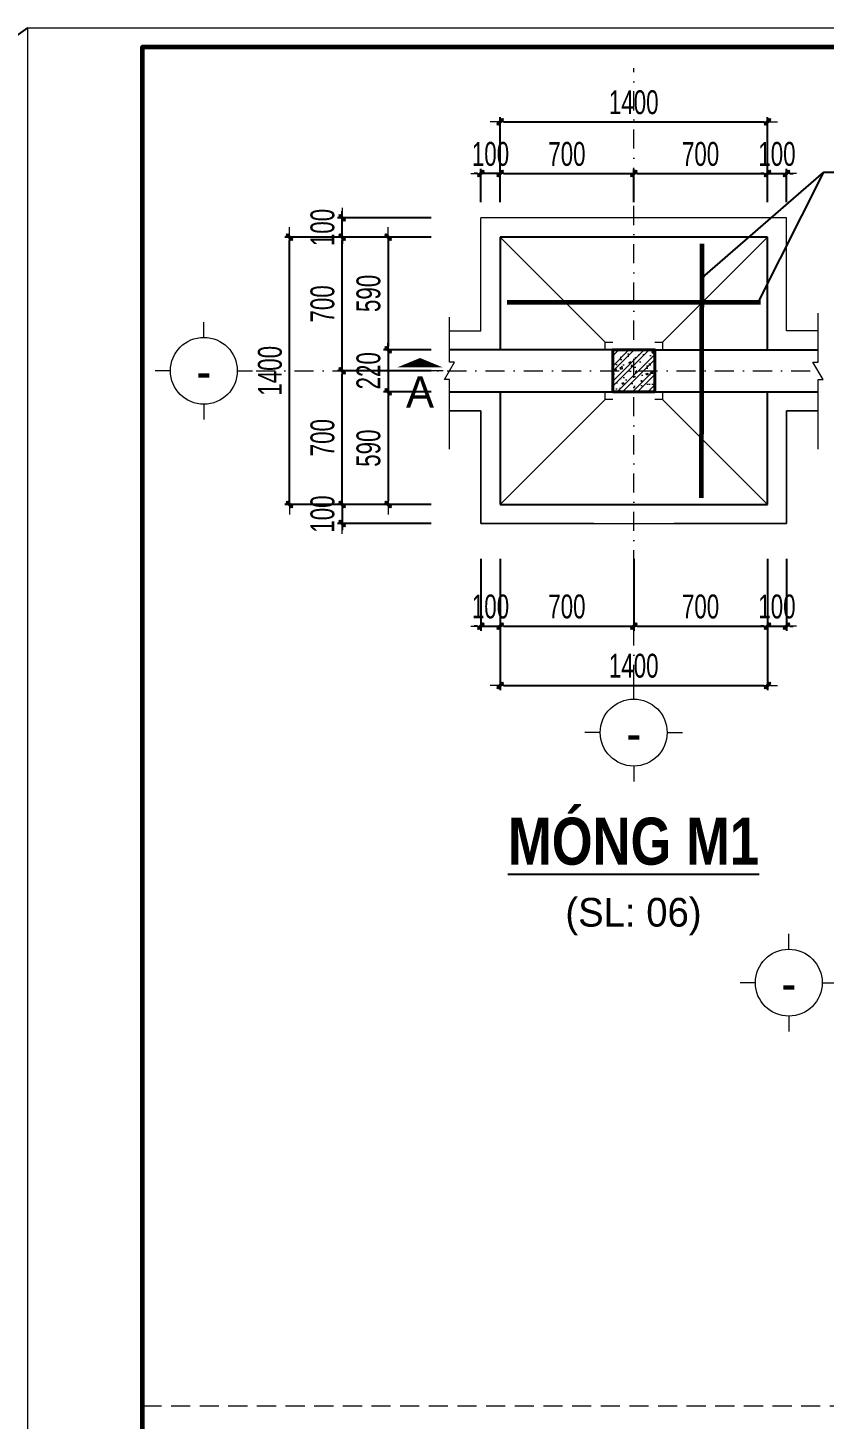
# Model space of a CAD drawing. Header units: millimetres. Extents: x -295047 to 263296, y -724756 to -308748.
# Drawn here: x -144104 to -139934, y -351887 to -344605 of the extents above; entities that cross this region are included whole.
import ezdxf
from ezdxf.enums import TextEntityAlignment as Align

# ---------------------------------------------------------------- set-up
doc = ezdxf.new("R2010")
doc.units = ezdxf.units.MM
doc.header["$MEASUREMENT"] = 0
doc.header["$PDMODE"] = 32
doc.linetypes.add('DASHDOT', pattern=[1, 0.5, -0.25, 0, -0.25])
doc.linetypes.add('HIDDEN', pattern=[0.375, 0.25, -0.125])
doc.layers.get('Defpoints').update_dxf_attribs({"color": 1})
doc.layers.add('KCS_Plotter', color=11, linetype='Continuous', plot=False)
for name, color, linetype, lineweight in [('Khungten_LCDI', 7, 'Continuous', 5), ('LC Dim', 8, 'Continuous', 18), ('LC Hatch', 252, 'Continuous', 9), ('LC ISO', 153, 'Continuous', 13), ('LC Khac', 4, 'Continuous', 9), ('LC MANH DUT', 35, 'HIDDEN', 5), ('LC Net dam2', 6, 'Continuous', 40), ('LC Net dam3', 1, 'Continuous', 60), ('LC Net manh', 219, 'Continuous', 5), ('LC Net thay', 7, 'Continuous', 25), ('LC Net truc', 79, 'DASHDOT', 13), ('LC Text1', 3, 'Continuous', 20), ('LC Text2', 7, 'Continuous', 25)]:
    doc.layers.add(name, color=color, linetype=linetype, lineweight=lineweight)
doc.styles.add('HOATBIF', font='hoatbif.shx', dxfattribs={"width": 0.7})
doc.styles.add('Khungten', font='VHAVAN.TTF', dxfattribs={"width": 0.9, "height": 5000})
doc.styles.add('LC 1', font='VHAVANB.TTF')
doc.styles.add('LC3', font='VHARIALB.TTF', dxfattribs={"width": 0.8})
doc.styles.add('Title', font='VHBLACK.TTF', dxfattribs={"width": 0.8})
doc.dimstyles.new('1-100(1-50)', dxfattribs={"dimscale": 50, "dimtxt": 2.5, "dimasz": 0.35, "dimexe": 0.5, "dimexo": 0, "dimgap": 0.8, "dimtad": 1, "dimdec": 0, "dimzin": 0, "dimdsep": 46, "dimtxsty": 'HOATBIF', "dimblk1": 'DOT', "dimblk2": 'DOT', "dimsah": 1, "dimcen": -1, "dimdle": 1, "dimclrd": 256, "dimclre": 256, "dimclrt": 4, "dimadec": 3, "dimazin": 2, "dimtfac": 0.333333, "dimtdec": 0, "dimtix": 1, "dimtmove": 2, "dimatfit": 3, "dimldrblk": 'DOT', "dimfxl": 1, "dimtvp": 0.833333, "dimtolj": 1, "dimtzin": 0, "dimarcsym": 0})

# ---------------------------------------------------------------- blocks, each defined once
blk = doc.blocks.new('lcdi KC')
at = {"layer": 'Defpoints', "lineweight": 0}
blk.add_lwpolyline([(-1200, -14850), (-1200, 14850), (40800, 14850), (40800, -14850)], close=True, dxfattribs=at)
at = {"layer": 'Khungten_LCDI', "color": 5, "lineweight": 60}
blk.add_lwpolyline([(0, -14650), (0, 14650), (40600, 14650), (40600, -14650)], close=True, dxfattribs=at)
at = {"color": 7, "style": 'Khungten', "width": 0.8}
for tag, p in [('REVISION', (39499, -10746)), ('NGAYHT', (39546, -11609))]:
    blk.add_attdef(tag, text='', height=200, dxfattribs=at).set_placement(p, align=Align.CENTER)
at = {"layer": 'LC Text1', "style": 'Title', "width": 1.485915}
for tag, p, p2 in [('TENBANVE1', (36913, -8886), (40339, -8886)), ('TENBANVE2', (36913, -9562), (40339, -9562))]:
    blk.add_attdef(tag, text='', height=250, dxfattribs=at).set_placement(p, p2, align=Align.FIT)
at = {"layer": 'LC Text1', "style": 'Title', "width": 0.7}
blk.add_attdef('SOBANVE', text='', height=250, dxfattribs=at).set_placement((39562, -13896), align=Align.CENTER)
blk = doc.blocks.new('DOT')
at = {"layer": 'LC Dim'}
blk.add_line((-3, 0), (3, 0), dxfattribs=at)
at = {"layer": 'LC Dim', "color": 4}
blk.add_line((-1, -1), (1, 1), dxfattribs=at)
blk.add_lwpolyline([(0.5, 1), (-1, -0.5), (-0.5, -1), (1, 0.5)], close=True, dxfattribs=at)
blk = doc.blocks.new('*D46')
at = {"layer": 'Defpoints', "color": 0, "ltscale": 2, "transparency": 16777216}
for p in [(-142458.4, -346400.3), (-141992, -346400.3), (-141992, -347100.3)]:
    blk.add_point(p, dxfattribs=at)
at = {"layer": 'LC Dim', "lineweight": -2, "ltscale": 2, "transparency": 16777216}
for p, q in [((-141992, -346400.3), (-142483.4, -346400.3)), ((-142458.4, -347082.8), (-142458.4, -346417.8)), ((-141992, -347100.3), (-142483.4, -347100.3))]:
    blk.add_line(p, q, dxfattribs=at)
at = {"layer": 'LC Dim', "lineweight": -2, "ltscale": 2, "transparency": 16777216, "xscale": 17.5, "yscale": 17.5, "zscale": 17.5}
for p, rotation in [((-142458.4, -346400.3), 90), ((-142458.4, -347100.3), 270)]:
    blk.add_blockref('DOT', p, dxfattribs=dict(at, rotation=rotation))
at = {"layer": 'LC Dim', "color": 4, "ltscale": 2, "transparency": 16777216, "insert": (-142560.9, -346750.3), "char_height": 125, "attachment_point": 5, "rotation": 90, "style": 'HOATBIF'}
blk.add_mtext('\\A1;700', dxfattribs=at)
blk = doc.blocks.new('_Dot')
at = {"color": 0, "linetype": 'ByBlock', "lineweight": -2}
blk.add_line((-0.5, 0), (-1, 0), dxfattribs=at)
at = {"color": 0, "linetype": 'ByBlock', "const_width": 0.5}
blk.add_lwpolyline([(-0.25, 0, 1), (0.25, 0, 1)], format="xyb", close=True, dxfattribs=at)
blk = doc.blocks.new('*D47')
at = {"layer": 'Defpoints', "color": 0, "ltscale": 2, "transparency": 16777216}
for p in [(-142458.4, -345700.3), (-141992, -345700.3), (-141992, -346400.3)]:
    blk.add_point(p, dxfattribs=at)
at = {"layer": 'LC Dim', "lineweight": -2, "ltscale": 2, "transparency": 16777216}
for p, q in [((-141992, -345700.3), (-142483.4, -345700.3)), ((-142458.4, -346382.8), (-142458.4, -345717.8)), ((-141992, -346400.3), (-142483.4, -346400.3))]:
    blk.add_line(p, q, dxfattribs=at)
at = {"layer": 'LC Dim', "lineweight": -2, "ltscale": 2, "transparency": 16777216, "xscale": 17.5, "yscale": 17.5, "zscale": 17.5}
for p, rotation in [((-142458.4, -345700.3), 90), ((-142458.4, -346400.3), 270)]:
    blk.add_blockref('DOT', p, dxfattribs=dict(at, rotation=rotation))
at = {"layer": 'LC Dim', "color": 4, "ltscale": 2, "transparency": 16777216, "insert": (-142560.9, -346050.3), "char_height": 125, "attachment_point": 5, "rotation": 90, "style": 'HOATBIF'}
blk.add_mtext('\\A1;700', dxfattribs=at)
blk = doc.blocks.new('*D48')
at = {"layer": 'Defpoints', "color": 0, "ltscale": 2, "transparency": 16777216}
for p in [(-142458.4, -345600.3), (-141992, -345600.3), (-141992, -345700.3)]:
    blk.add_point(p, dxfattribs=at)
at = {"layer": 'LC Dim', "lineweight": -2, "ltscale": 2, "transparency": 16777216}
for p, q in [((-141992, -345600.3), (-142483.4, -345600.3)), ((-142458.4, -345582.8), (-142458.4, -345565.3)), ((-142458.4, -345700.3), (-142458.4, -345600.3)), ((-141992, -345700.3), (-142483.4, -345700.3)), ((-142458.4, -345717.8), (-142458.4, -345735.3))]:
    blk.add_line(p, q, dxfattribs=at)
at = {"layer": 'LC Dim', "lineweight": -2, "ltscale": 2, "transparency": 16777216, "xscale": 17.5, "yscale": 17.5, "zscale": 17.5}
for p, rotation in [((-142458.4, -345600.3), 270), ((-142458.4, -345700.3), 90)]:
    blk.add_blockref('DOT', p, dxfattribs=dict(at, rotation=rotation))
at = {"layer": 'LC Dim', "color": 4, "ltscale": 2, "transparency": 16777216, "insert": (-142560.9, -345650.3), "char_height": 125, "attachment_point": 5, "rotation": 90, "style": 'HOATBIF'}
blk.add_mtext('\\A1;100', dxfattribs=at)
blk = doc.blocks.new('*D49')
at = {"layer": 'Defpoints', "color": 0, "ltscale": 2, "transparency": 16777216}
for p in [(-142733.3, -345700.3), (-141992, -345700.3), (-141992, -347100.3)]:
    blk.add_point(p, dxfattribs=at)
at = {"layer": 'LC Dim', "lineweight": -2, "ltscale": 2, "transparency": 16777216}
for p, q in [((-141992, -345700.3), (-142758.3, -345700.3)), ((-142733.3, -347082.8), (-142733.3, -345717.8)), ((-141992, -347100.3), (-142758.3, -347100.3))]:
    blk.add_line(p, q, dxfattribs=at)
at = {"layer": 'LC Dim', "lineweight": -2, "ltscale": 2, "transparency": 16777216, "xscale": 17.5, "yscale": 17.5, "zscale": 17.5}
for p, rotation in [((-142733.3, -345700.3), 90), ((-142733.3, -347100.3), 270)]:
    blk.add_blockref('DOT', p, dxfattribs=dict(at, rotation=rotation))
at = {"layer": 'LC Dim', "color": 4, "ltscale": 2, "transparency": 16777216, "insert": (-142835.8, -346400.3), "char_height": 125, "attachment_point": 5, "rotation": 90, "style": 'HOATBIF'}
blk.add_mtext('\\A1;1400', dxfattribs=at)
blk = doc.blocks.new('*D50')
at = {"layer": 'Defpoints', "color": 0, "ltscale": 2, "transparency": 16777216}
for p in [(-141992, -347100.3), (-142458.4, -347200.3), (-141992, -347200.3)]:
    blk.add_point(p, dxfattribs=at)
at = {"layer": 'LC Dim', "lineweight": -2, "ltscale": 2, "transparency": 16777216}
for p, q in [((-142458.4, -347082.8), (-142458.4, -347065.3)), ((-141992, -347100.3), (-142483.4, -347100.3)), ((-142458.4, -347100.3), (-142458.4, -347200.3)), ((-141992, -347200.3), (-142483.4, -347200.3)), ((-142458.4, -347217.8), (-142458.4, -347235.3))]:
    blk.add_line(p, q, dxfattribs=at)
at = {"layer": 'LC Dim', "lineweight": -2, "ltscale": 2, "transparency": 16777216, "xscale": 17.5, "yscale": 17.5, "zscale": 17.5}
for p, rotation in [((-142458.4, -347100.3), 270), ((-142458.4, -347200.3), 90)]:
    blk.add_blockref('DOT', p, dxfattribs=dict(at, rotation=rotation))
at = {"layer": 'LC Dim', "color": 4, "ltscale": 2, "transparency": 16777216, "insert": (-142560.9, -347150.3), "char_height": 125, "attachment_point": 5, "rotation": 90, "style": 'HOATBIF'}
blk.add_mtext('\\A1;100', dxfattribs=at)
blk = doc.blocks.new('*D56')
at = {"layer": 'Defpoints', "color": 0, "ltscale": 2, "transparency": 16777216}
for p in [(-141731.4, -347384.9), (-141631.4, -347384.9), (-141631.4, -347737.2)]:
    blk.add_point(p, dxfattribs=at)
at = {"layer": 'LC Dim', "lineweight": -2, "ltscale": 2, "transparency": 16777216}
for p, q in [((-141731.4, -347384.9), (-141731.4, -347762.2)), ((-141631.4, -347384.9), (-141631.4, -347762.2)), ((-141748.9, -347737.2), (-141766.4, -347737.2)), ((-141731.4, -347737.2), (-141631.4, -347737.2)), ((-141613.9, -347737.2), (-141596.4, -347737.2))]:
    blk.add_line(p, q, dxfattribs=at)
at = {"layer": 'LC Dim', "lineweight": -2, "ltscale": 2, "transparency": 16777216, "xscale": 17.5, "yscale": 17.5, "zscale": 17.5}
blk.add_blockref('DOT', (-141731.4, -347737.2), dxfattribs=at)
at = {"layer": 'LC Dim', "lineweight": -2, "ltscale": 2, "transparency": 16777216, "xscale": 17.5, "yscale": 17.5, "zscale": 17.5, "rotation": 180}
blk.add_blockref('DOT', (-141631.4, -347737.2), dxfattribs=at)
at = {"layer": 'LC Dim', "color": 4, "ltscale": 2, "transparency": 16777216, "insert": (-141681.4, -347634.7), "char_height": 125, "attachment_point": 5, "style": 'HOATBIF'}
blk.add_mtext('\\A1;100', dxfattribs=at)
blk = doc.blocks.new('*D57')
at = {"layer": 'Defpoints', "color": 0, "ltscale": 2, "transparency": 16777216}
for p in [(-141631.4, -347384.9), (-140931.4, -347384.9), (-140931.4, -347737.2)]:
    blk.add_point(p, dxfattribs=at)
at = {"layer": 'LC Dim', "lineweight": -2, "ltscale": 2, "transparency": 16777216}
for p, q in [((-141631.4, -347384.9), (-141631.4, -347762.2)), ((-140931.4, -347384.9), (-140931.4, -347762.2)), ((-141613.9, -347737.2), (-140948.9, -347737.2))]:
    blk.add_line(p, q, dxfattribs=at)
at = {"layer": 'LC Dim', "lineweight": -2, "ltscale": 2, "transparency": 16777216, "xscale": 17.5, "yscale": 17.5, "zscale": 17.5, "rotation": 180}
blk.add_blockref('DOT', (-141631.4, -347737.2), dxfattribs=at)
at = {"layer": 'LC Dim', "lineweight": -2, "ltscale": 2, "transparency": 16777216, "xscale": 17.5, "yscale": 17.5, "zscale": 17.5}
blk.add_blockref('DOT', (-140931.4, -347737.2), dxfattribs=at)
at = {"layer": 'LC Dim', "color": 4, "ltscale": 2, "transparency": 16777216, "insert": (-141281.4, -347634.7), "char_height": 125, "attachment_point": 5, "style": 'HOATBIF'}
blk.add_mtext('\\A1;700', dxfattribs=at)
blk = doc.blocks.new('*D58')
at = {"layer": 'Defpoints', "color": 0, "ltscale": 2, "transparency": 16777216}
for p in [(-140231.4, -347384.9), (-140131.4, -347384.9), (-140131.4, -347737.2)]:
    blk.add_point(p, dxfattribs=at)
at = {"layer": 'LC Dim', "lineweight": -2, "ltscale": 2, "transparency": 16777216}
for p, q in [((-140231.4, -347384.9), (-140231.4, -347762.2)), ((-140131.4, -347384.9), (-140131.4, -347762.2)), ((-140248.9, -347737.2), (-140266.4, -347737.2)), ((-140231.4, -347737.2), (-140131.4, -347737.2)), ((-140113.9, -347737.2), (-140096.4, -347737.2))]:
    blk.add_line(p, q, dxfattribs=at)
at = {"layer": 'LC Dim', "lineweight": -2, "ltscale": 2, "transparency": 16777216, "xscale": 17.5, "yscale": 17.5, "zscale": 17.5}
blk.add_blockref('DOT', (-140231.4, -347737.2), dxfattribs=at)
at = {"layer": 'LC Dim', "lineweight": -2, "ltscale": 2, "transparency": 16777216, "xscale": 17.5, "yscale": 17.5, "zscale": 17.5, "rotation": 180}
blk.add_blockref('DOT', (-140131.4, -347737.2), dxfattribs=at)
at = {"layer": 'LC Dim', "color": 4, "ltscale": 2, "transparency": 16777216, "insert": (-140181.4, -347634.7), "char_height": 125, "attachment_point": 5, "style": 'HOATBIF'}
blk.add_mtext('\\A1;100', dxfattribs=at)
blk = doc.blocks.new('*D59')
at = {"layer": 'Defpoints', "color": 0, "ltscale": 2, "transparency": 16777216}
for p in [(-140931.4, -347384.9), (-140231.4, -347384.9), (-140231.4, -347737.2)]:
    blk.add_point(p, dxfattribs=at)
at = {"layer": 'LC Dim', "lineweight": -2, "ltscale": 2, "transparency": 16777216}
for p, q in [((-140931.4, -347384.9), (-140931.4, -347762.2)), ((-140231.4, -347384.9), (-140231.4, -347762.2)), ((-140913.9, -347737.2), (-140248.9, -347737.2))]:
    blk.add_line(p, q, dxfattribs=at)
at = {"layer": 'LC Dim', "lineweight": -2, "ltscale": 2, "transparency": 16777216, "xscale": 17.5, "yscale": 17.5, "zscale": 17.5, "rotation": 180}
blk.add_blockref('DOT', (-140931.4, -347737.2), dxfattribs=at)
at = {"layer": 'LC Dim', "lineweight": -2, "ltscale": 2, "transparency": 16777216, "xscale": 17.5, "yscale": 17.5, "zscale": 17.5}
blk.add_blockref('DOT', (-140231.4, -347737.2), dxfattribs=at)
at = {"layer": 'LC Dim', "color": 4, "ltscale": 2, "transparency": 16777216, "insert": (-140581.4, -347634.7), "char_height": 125, "attachment_point": 5, "style": 'HOATBIF'}
blk.add_mtext('\\A1;700', dxfattribs=at)
blk = doc.blocks.new('*D60')
at = {"layer": 'Defpoints', "color": 0, "ltscale": 2, "transparency": 16777216}
for p in [(-141631.4, -347384.9), (-140231.4, -347384.9), (-140231.4, -348047.2)]:
    blk.add_point(p, dxfattribs=at)
at = {"layer": 'LC Dim', "lineweight": -2, "ltscale": 2, "transparency": 16777216}
for p, q in [((-141631.4, -347384.9), (-141631.4, -348072.2)), ((-140231.4, -347384.9), (-140231.4, -348072.2)), ((-141613.9, -348047.2), (-140248.9, -348047.2))]:
    blk.add_line(p, q, dxfattribs=at)
at = {"layer": 'LC Dim', "lineweight": -2, "ltscale": 2, "transparency": 16777216, "xscale": 17.5, "yscale": 17.5, "zscale": 17.5, "rotation": 180}
blk.add_blockref('DOT', (-141631.4, -348047.2), dxfattribs=at)
at = {"layer": 'LC Dim', "lineweight": -2, "ltscale": 2, "transparency": 16777216, "xscale": 17.5, "yscale": 17.5, "zscale": 17.5}
blk.add_blockref('DOT', (-140231.4, -348047.2), dxfattribs=at)
at = {"layer": 'LC Dim', "color": 4, "ltscale": 2, "transparency": 16777216, "insert": (-140931.4, -347944.7), "char_height": 125, "attachment_point": 5, "style": 'HOATBIF'}
blk.add_mtext('\\A1;1400', dxfattribs=at)
blk = doc.blocks.new('TTRUC')
at = {"layer": 'LC ISO'}
for p, q in [((0, 6.95), (0, 10.13)), ((-6.95, 0), (-10.13, 0)), ((6.95, 0), (10.13, 0)), ((0, -6.95), (0, -10.13))]:
    blk.add_line(p, q, dxfattribs=at)
at = {"layer": 'LC Net manh'}
blk.add_circle((0, 0), 6.95, dxfattribs=at)
blk = doc.blocks.new('TIEUDE1')
at = {"layer": 'LC Text2', "color": 7, "style": 'LC 1'}
blk.add_attdef('TIªU§Ò', text='', height=5, dxfattribs=at).set_placement((0, 0), align=Align.BOTTOM_CENTER)
blk.add_attdef('TL', text='', height=3, dxfattribs=at).set_placement((0, -2), align=Align.TOP_CENTER)
blk = doc.blocks.new('*D775')
at = {"layer": 'Defpoints', "color": 0, "ltscale": 2, "transparency": 16777216}
for p in [(-141992, -345700.3), (-142217.5, -346290.3), (-141992, -346290.3)]:
    blk.add_point(p, dxfattribs=at)
at = {"layer": 'LC Dim', "lineweight": -2, "ltscale": 2, "transparency": 16777216}
for p, q in [((-141992, -345700.3), (-142242.5, -345700.3)), ((-142217.5, -345717.8), (-142217.5, -346272.8)), ((-141992, -346290.3), (-142242.5, -346290.3))]:
    blk.add_line(p, q, dxfattribs=at)
at = {"layer": 'LC Dim', "lineweight": -2, "ltscale": 2, "transparency": 16777216, "xscale": 17.5, "yscale": 17.5, "zscale": 17.5}
for p, rotation in [((-142217.5, -345700.3), 90), ((-142217.5, -346290.3), 270)]:
    blk.add_blockref('DOT', p, dxfattribs=dict(at, rotation=rotation))
at = {"layer": 'LC Dim', "color": 4, "ltscale": 2, "transparency": 16777216, "insert": (-142320, -345995.3), "char_height": 125, "attachment_point": 5, "rotation": 90, "style": 'HOATBIF'}
blk.add_mtext('\\A1;590', dxfattribs=at)
blk = doc.blocks.new('*D776')
at = {"layer": 'Defpoints', "color": 0, "ltscale": 2, "transparency": 16777216}
for p in [(-141992, -346290.3), (-142217.5, -346510.3), (-141992, -346510.3)]:
    blk.add_point(p, dxfattribs=at)
at = {"layer": 'LC Dim', "lineweight": -2, "ltscale": 2, "transparency": 16777216}
for p, q in [((-142217.5, -346272.8), (-142217.5, -346255.3)), ((-141992, -346290.3), (-142242.5, -346290.3)), ((-142217.5, -346290.3), (-142217.5, -346510.3)), ((-141992, -346510.3), (-142242.5, -346510.3)), ((-142217.5, -346527.8), (-142217.5, -346545.3))]:
    blk.add_line(p, q, dxfattribs=at)
at = {"layer": 'LC Dim', "lineweight": -2, "ltscale": 2, "transparency": 16777216, "xscale": 17.5, "yscale": 17.5, "zscale": 17.5}
for p, rotation in [((-142217.5, -346290.3), 270), ((-142217.5, -346510.3), 90)]:
    blk.add_blockref('DOT', p, dxfattribs=dict(at, rotation=rotation))
at = {"layer": 'LC Dim', "color": 4, "ltscale": 2, "transparency": 16777216, "insert": (-142320, -346400.3), "char_height": 125, "attachment_point": 5, "rotation": 90, "style": 'HOATBIF'}
blk.add_mtext('\\A1;220', dxfattribs=at)
blk = doc.blocks.new('*D777')
at = {"layer": 'Defpoints', "color": 0, "ltscale": 2, "transparency": 16777216}
for p in [(-141992, -346510.3), (-142217.5, -347100.3), (-141992, -347100.3)]:
    blk.add_point(p, dxfattribs=at)
at = {"layer": 'LC Dim', "lineweight": -2, "ltscale": 2, "transparency": 16777216}
for p, q in [((-141992, -346510.3), (-142242.5, -346510.3)), ((-142217.5, -346527.8), (-142217.5, -347082.8)), ((-141992, -347100.3), (-142242.5, -347100.3))]:
    blk.add_line(p, q, dxfattribs=at)
at = {"layer": 'LC Dim', "lineweight": -2, "ltscale": 2, "transparency": 16777216, "xscale": 17.5, "yscale": 17.5, "zscale": 17.5}
for p, rotation in [((-142217.5, -346510.3), 90), ((-142217.5, -347100.3), 270)]:
    blk.add_blockref('DOT', p, dxfattribs=dict(at, rotation=rotation))
at = {"layer": 'LC Dim', "color": 4, "ltscale": 2, "transparency": 16777216, "insert": (-142320, -346805.3), "char_height": 125, "attachment_point": 5, "rotation": 90, "style": 'HOATBIF'}
blk.add_mtext('\\A1;590', dxfattribs=at)
blk = doc.blocks.new('*D778')
at = {"layer": 'Defpoints', "color": 0, "ltscale": 2, "transparency": 16777216}
for p in [(-140131.4, -345368.5), (-140231.4, -345518), (-140131.4, -345518)]:
    blk.add_point(p, dxfattribs=at)
at = {"layer": 'LC Dim', "lineweight": -2, "ltscale": 2, "transparency": 16777216}
for p, q in [((-140248.9, -345368.5), (-140266.4, -345368.5)), ((-140231.4, -345518), (-140231.4, -345343.5)), ((-140231.4, -345368.5), (-140131.4, -345368.5)), ((-140131.4, -345518), (-140131.4, -345343.5)), ((-140113.9, -345368.5), (-140096.4, -345368.5))]:
    blk.add_line(p, q, dxfattribs=at)
at = {"layer": 'LC Dim', "lineweight": -2, "ltscale": 2, "transparency": 16777216, "xscale": 17.5, "yscale": 17.5, "zscale": 17.5}
for p, rotation in [((-140231.4, -345368.5), 359.999999999987), ((-140131.4, -345368.5), 179.999999999987)]:
    blk.add_blockref('DOT', p, dxfattribs=dict(at, rotation=rotation))
at = {"layer": 'LC Dim', "color": 4, "ltscale": 2, "transparency": 16777216, "insert": (-140181.4, -345266), "char_height": 125, "attachment_point": 5, "style": 'HOATBIF'}
blk.add_mtext('\\A1;100', dxfattribs=at)
blk = doc.blocks.new('*D779')
at = {"layer": 'Defpoints', "color": 0, "ltscale": 2, "transparency": 16777216}
for p in [(-141731.4, -345368.5), (-141731.4, -345518), (-141631.4, -345518)]:
    blk.add_point(p, dxfattribs=at)
at = {"layer": 'LC Dim', "lineweight": -2, "ltscale": 2, "transparency": 16777216}
for p, q in [((-141748.9, -345368.5), (-141766.4, -345368.5)), ((-141731.4, -345518), (-141731.4, -345343.5)), ((-141631.4, -345368.5), (-141731.4, -345368.5)), ((-141631.4, -345518), (-141631.4, -345343.5)), ((-141613.9, -345368.5), (-141596.4, -345368.5))]:
    blk.add_line(p, q, dxfattribs=at)
at = {"layer": 'LC Dim', "lineweight": -2, "ltscale": 2, "transparency": 16777216, "xscale": 17.5, "yscale": 17.5, "zscale": 17.5}
blk.add_blockref('DOT', (-141731.4, -345368.5), dxfattribs=at)
at = {"layer": 'LC Dim', "lineweight": -2, "ltscale": 2, "transparency": 16777216, "xscale": 17.5, "yscale": 17.5, "zscale": 17.5, "rotation": 180}
blk.add_blockref('DOT', (-141631.4, -345368.5), dxfattribs=at)
at = {"layer": 'LC Dim', "color": 4, "ltscale": 2, "transparency": 16777216, "insert": (-141681.4, -345266), "char_height": 125, "attachment_point": 5, "style": 'HOATBIF'}
blk.add_mtext('\\A1;100', dxfattribs=at)
blk = doc.blocks.new('*D780')
at = {"layer": 'Defpoints', "color": 0, "ltscale": 2, "transparency": 16777216}
for p in [(-140931.4, -345368.5), (-141631.4, -345518), (-140931.4, -345518)]:
    blk.add_point(p, dxfattribs=at)
at = {"layer": 'LC Dim', "lineweight": -2, "ltscale": 2, "transparency": 16777216}
for p, q in [((-141631.4, -345518), (-141631.4, -345343.5)), ((-141613.9, -345368.5), (-140948.9, -345368.5)), ((-140931.4, -345518), (-140931.4, -345343.5))]:
    blk.add_line(p, q, dxfattribs=at)
at = {"layer": 'LC Dim', "lineweight": -2, "ltscale": 2, "transparency": 16777216, "xscale": 17.5, "yscale": 17.5, "zscale": 17.5, "rotation": 180}
blk.add_blockref('DOT', (-141631.4, -345368.5), dxfattribs=at)
at = {"layer": 'LC Dim', "lineweight": -2, "ltscale": 2, "transparency": 16777216, "xscale": 17.5, "yscale": 17.5, "zscale": 17.5}
blk.add_blockref('DOT', (-140931.4, -345368.5), dxfattribs=at)
at = {"layer": 'LC Dim', "color": 4, "ltscale": 2, "transparency": 16777216, "insert": (-141281.4, -345266), "char_height": 125, "attachment_point": 5, "style": 'HOATBIF'}
blk.add_mtext('\\A1;700', dxfattribs=at)
blk = doc.blocks.new('*D781')
at = {"layer": 'Defpoints', "color": 0, "ltscale": 2, "transparency": 16777216}
for p in [(-140231.4, -345368.5), (-140931.4, -345518), (-140231.4, -345518)]:
    blk.add_point(p, dxfattribs=at)
at = {"layer": 'LC Dim', "lineweight": -2, "ltscale": 2, "transparency": 16777216}
for p, q in [((-140931.4, -345518), (-140931.4, -345343.5)), ((-140913.9, -345368.5), (-140248.9, -345368.5)), ((-140231.4, -345518), (-140231.4, -345343.5))]:
    blk.add_line(p, q, dxfattribs=at)
at = {"layer": 'LC Dim', "lineweight": -2, "ltscale": 2, "transparency": 16777216, "xscale": 17.5, "yscale": 17.5, "zscale": 17.5}
for p, rotation in [((-140931.4, -345368.5), 180.0000000000586), ((-140231.4, -345368.5), 5.862398388873555e-11)]:
    blk.add_blockref('DOT', p, dxfattribs=dict(at, rotation=rotation))
at = {"layer": 'LC Dim', "color": 4, "ltscale": 2, "transparency": 16777216, "insert": (-140581.4, -345266), "char_height": 125, "attachment_point": 5, "style": 'HOATBIF'}
blk.add_mtext('\\A1;700', dxfattribs=at)
blk = doc.blocks.new('*D782')
at = {"layer": 'Defpoints', "color": 0, "ltscale": 2, "transparency": 16777216}
for p in [(-140231.4, -345098), (-141631.4, -345518), (-140231.4, -345518)]:
    blk.add_point(p, dxfattribs=at)
at = {"layer": 'LC Dim', "lineweight": -2, "ltscale": 2, "transparency": 16777216}
for p, q in [((-141631.4, -345518), (-141631.4, -345073)), ((-141613.9, -345098), (-140248.9, -345098)), ((-140231.4, -345518), (-140231.4, -345073))]:
    blk.add_line(p, q, dxfattribs=at)
at = {"layer": 'LC Dim', "lineweight": -2, "ltscale": 2, "transparency": 16777216, "xscale": 17.5, "yscale": 17.5, "zscale": 17.5, "rotation": 180}
blk.add_blockref('DOT', (-141631.4, -345098), dxfattribs=at)
at = {"layer": 'LC Dim', "lineweight": -2, "ltscale": 2, "transparency": 16777216, "xscale": 17.5, "yscale": 17.5, "zscale": 17.5}
blk.add_blockref('DOT', (-140231.4, -345098), dxfattribs=at)
at = {"layer": 'LC Dim', "color": 4, "ltscale": 2, "transparency": 16777216, "insert": (-140931.4, -344995.5), "char_height": 125, "attachment_point": 5, "style": 'HOATBIF'}
blk.add_mtext('\\A1;1400', dxfattribs=at)

msp = doc.modelspace()

# ---------------------------------------------------------------- hatches: boundary and pattern name
at = {"layer": 'LC Hatch', "ltscale": 2}
h = msp.add_hatch(dxfattribs=at)
h.set_pattern_fill('BTCT', color=256, scale=15, style=0)
h.set_pattern_definition([(50, (-66124.84, -250935.05), (107.58903, -9.41282), [11.25, -123.75]), (355, (-66124.84, -250935.05), (-20.8127, 112.82882), [9, -99]), (100.4514, (-66115.87, -250935.83), (86.77641, 103.41593), [9.56103, -105.17132]), (46.1842, (-66124.84, -250905.05), (160.08616, -24.82785), [16.875, -185.625]), (96.6356, (-66111.5, -250907.12), (140.1994, 146.11768), [14.34154, -157.75695]), (351.1842, (-66124.84, -250905.05), (140.1993, 146.1178), [13.5, -148.5]), (21, (-66109.84, -250912.55), (89.53606, -60.392834), [11.25, -123.75]), (326, (-66109.84, -250912.55), (36.4973, 108.77251), [9, -99]), (71.4514, (-66102.38, -250917.58), (126.03339, 48.379575), [9.56103, -105.17132]), (37.5, (-66124.837, -250935.05), (1.823978, 49.934078), [0, -97.8, 0, -100.5, 0, -99.375]), (7.5, (-66124.837, -250935.05), (39.46043, 59.161757), [0, -57.3, 0, -95.55, 0, -37.875]), (327.5, (-66158.287, -250935.05), (80.073365, -3.383231), [0, -37.5, 0, -117, 0, -155.25]), (317.5, (-66173.29, -250935.05), (87.477925, 15.015747), [0, -48.75, 0, -77.7, 0, -110.25]), (45, (-66124.837, -250935.05), (-39.774756, 39.774756), []), (45, (-66098.32, -250935.05), (-39.774756, 39.774756), [])])
h.paths.add_polyline_path([(-141041.4, -346290.3), (-140821.4, -346290.3), (-140821.4, -346510.3), (-141041.4, -346510.3)])

# ---------------------------------------------------------------- linework, layer by layer
at = {"layer": 'KCS_Plotter', "ltscale": 2}
msp.add_line((-170984.2, -363613.3), (-144104.2, -344605.3), dxfattribs=at)
at = {"layer": 'LC Khac', "color": 1, "ltscale": 2}
msp.add_line((-141929, -346400.3), (-142167, -346400.3), dxfattribs=at)
msp.add_lwpolyline([(-142050.4, -346333.3, 0, 235.7, 0), (-142050.4, -346382, 137.5, 137.5, 0)], format="xyseb", dxfattribs=at)
at = {"layer": 'LC MANH DUT', "ltscale": 400}
msp.add_line((-143504.2, -351817), (-131313.5, -351817), dxfattribs=at)
at = {"layer": 'LC Net dam2', "ltscale": 2}
msp.add_lwpolyline([(-140821.4, -346420.6), (-140821.4, -346290.3), (-141041.4, -346290.3), (-141041.4, -346510.3), (-140821.4, -346510.3), (-140821.4, -346420.6)], dxfattribs=at)
at = {"layer": 'LC Net dam3'}
for p, q in [((-140576.4, -347064.7), (-140573.7, -345735.8)), ((-140268, -346043), (-141594.6, -346043))]:
    msp.add_line(p, q, dxfattribs=at)
at = {"layer": 'LC Net manh', "ltscale": 2}
for p, q in [((-140131.4, -345600.3), (-141731.4, -345600.3)), ((-141731.4, -346190.3), (-141731.4, -345600.3)), ((-140131.4, -346190.3), (-140131.4, -345600.3)), ((-141081.4, -346250.3), (-141631.4, -345700.3)), ((-140781.4, -346250.3), (-140231.4, -345700.3)), ((-141896.7, -346190.3), (-141731.4, -346190.3)), ((-139966.1, -346190.3), (-140131.4, -346190.3)), ((-141081.4, -346550.3), (-141631.4, -347100.3)), ((-140781.4, -346550.3), (-140231.4, -347100.3))]:
    msp.add_line(p, q, dxfattribs=at)
for points in [[(-141896.7, -346810.8), (-141896.7, -346445.3), (-141922.6, -346445.3), (-141869, -346355.3), (-141896.7, -346355.3), (-141896.7, -346119)], [(-139966.1, -346810.8), (-139966.1, -346445.3), (-139940.2, -346445.3), (-139993.8, -346355.3), (-139966.1, -346355.3), (-139966.1, -346098)], [(-141081.4, -346290.3), (-141081.4, -346250.3), (-141041.4, -346250.3)], [(-140821.4, -346250.3), (-140781.4, -346250.3), (-140781.4, -346290.3)], [(-141041.4, -346550.3), (-141081.4, -346550.3), (-141081.4, -346510.3)], [(-140781.4, -346510.3), (-140781.4, -346550.3), (-140821.4, -346550.3)], [(-141141.4, -347200.3), (-141731.4, -347200.3), (-141731.4, -346610.3), (-141896.7, -346610.3)], [(-141896.7, -346610.3), (-141731.4, -346610.3), (-141731.4, -347200.3), (-140131.4, -347200.3), (-140131.4, -346610.3), (-139966.1, -346610.3)], [(-139966.1, -346610.3), (-140131.4, -346610.3), (-140131.4, -347200.3), (-140721.4, -347200.3)]]:
    msp.add_lwpolyline(points, dxfattribs=at)
at = {"layer": 'LC Net thay', "ltscale": 2}
for p, q in [((-140231.4, -345700.3), (-141631.4, -345700.3)), ((-141631.4, -345700.3), (-141631.4, -346290.3)), ((-140231.4, -346290.3), (-140231.4, -345700.3)), ((-141631.4, -346510.3), (-141631.4, -347100.3)), ((-140231.4, -347100.3), (-140231.4, -346510.3)), ((-141631.4, -347100.3), (-140231.4, -347100.3))]:
    msp.add_line(p, q, dxfattribs=at)
at = {"layer": 'LC Net thay'}
for p, q in [((-141041.4, -346290.3), (-141896.7, -346290.3)), ((-140821.4, -346290.3), (-139966.1, -346290.3)), ((-141896.7, -346510.3), (-139966.1, -346510.3))]:
    msp.add_line(p, q, dxfattribs=at)
at = {"layer": 'LC Net truc', "ltscale": 200}
for p, q in [((-140931.4, -348038.6), (-140931.4, -344816.4)), ((-142908.1, -346400.3), (-139967, -346400.3))]:
    msp.add_line(p, q, dxfattribs=at)

# ---------------------------------------------------------------- block references
at = {"layer": 'LC ISO', "xscale": 25.19610424696835, "yscale": 25.19610424696835, "zscale": 25.19610424696835}
for p in [(-143182.3, -346400.3), (-140931.4, -348293.9), (-140119.3, -349603)]:
    msp.add_blockref('TTRUC', p, dxfattribs=at)
at = {"layer": 'LC Net thay', "xscale": 0.5000000000000013, "yscale": 0.5000000000000013, "zscale": 0.5000000000000013}
msp.add_blockref('lcdi KC', (-143504.2, -352030.3), dxfattribs=at)
at = {"layer": 'LC Text2'}
ref = msp.add_blockref('TIEUDE1', (-140932.6, -349059.3), dxfattribs=dict(at, xscale=50.00000000009664, yscale=50.00000000009664, zscale=50.00000000009664))
ref.add_attrib('TIªU§Ò', '%%Umãng m1', dxfattribs={"color": 7, "height": 246.22, "style": 'LC3', "width": 0.8}).set_placement((-140932.6, -349059.3), align=Align.BOTTOM_CENTER)
ref.add_attrib('TL', '(sl: 06)', dxfattribs={"color": 7, "height": 150, "style": 'LC 1'}).set_placement((-140932.6, -349159.3), align=Align.TOP_CENTER)

# ---------------------------------------------------------------- texts
at = {"ltscale": 2, "style": 'LC 1'}
msp.add_attdef('A', text='B', height=165, dxfattribs=at).set_placement((-142050.4, -346511.4), align=Align.MIDDLE_CENTER)
at = {"layer": 'LC Text1', "ltscale": 0.2, "style": 'LC 1', "width": 0.9}
for p in [(-143182.3, -346560.8), (-140931.4, -348454.4), (-140119.3, -349763.5)]:
    msp.add_text('-', height=197.3, dxfattribs=at).set_placement(p, align=Align.BOTTOM_CENTER)

# ---------------------------------------------------------------- dimensions: what is measured, and where the dimension line sits
at = {"layer": 'LC Dim', "ltscale": 2}
for p1, p2, distance, picture, middle in [((-141631.4, -345518), (-140231.4, -345518), 420, '*D782', (-140931.4, -344995.5)), ((-141631.4, -345518), (-141731.4, -345518), -149.5, '*D779', (-141681.4, -345266)), ((-141631.4, -345518), (-140931.4, -345518), 149.5, '*D780', (-141281.4, -345266)), ((-141992, -345700.3), (-141992, -346290.3), -225.5, '*D775', (-142320, -345995.3))]:
    dim = msp.add_aligned_dim(p1=p1, p2=p2, distance=distance, dimstyle='1-100(1-50)', dxfattribs=at)
    dim.commit()
    dim.dimension.update_dxf_attribs({"geometry": picture, "text_midpoint": middle})
for base, p1, p2, angle, picture, middle in [((-140231.4, -345368.5), (-140931.4, -345518), (-140231.4, -345518), 180, '*D781', (-140581.4, -345266)), ((-140131.4, -345368.5), (-140231.4, -345518), (-140131.4, -345518), 180, '*D778', (-140181.4, -345266)), ((-142458.4, -345600.3), (-141992, -345700.3), (-141992, -345600.3), 90, '*D48', (-142560.9, -345650.3)), ((-142733.3, -345700.3), (-141992, -347100.3), (-141992, -345700.3), 90, '*D49', (-142835.8, -346400.3)), ((-142458.4, -345700.3), (-141992, -346400.3), (-141992, -345700.3), 90, '*D47', (-142560.9, -346050.3)), ((-142217.5, -346510.3), (-141992, -346290.3), (-141992, -346510.3), 90, '*D776', (-142320, -346400.3)), ((-142458.4, -346400.3), (-141992, -347100.3), (-141992, -346400.3), 90, '*D46', (-142560.9, -346750.3)), ((-142217.5, -347100.3), (-141992, -346510.3), (-141992, -347100.3), 90, '*D777', (-142320, -346805.3)), ((-142458.4, -347200.3), (-141992, -347100.3), (-141992, -347200.3), 270, '*D50', (-142560.9, -347150.3))]:
    dim = msp.add_linear_dim(base=base, p1=p1, p2=p2, angle=angle, dimstyle='1-100(1-50)', dxfattribs=at)
    dim.commit()
    dim.dimension.update_dxf_attribs({"geometry": picture, "text_midpoint": middle})
for base, p1, p2, picture, middle in [((-141631.4, -347737.2), (-141731.4, -347384.9), (-141631.4, -347384.9), '*D56', (-141681.4, -347634.7)), ((-140931.4, -347737.2), (-141631.4, -347384.9), (-140931.4, -347384.9), '*D57', (-141281.4, -347634.7)), ((-140231.4, -348047.2), (-141631.4, -347384.9), (-140231.4, -347384.9), '*D60', (-140931.4, -347944.7)), ((-140231.4, -347737.2), (-140931.4, -347384.9), (-140231.4, -347384.9), '*D59', (-140581.4, -347634.7)), ((-140131.4, -347737.2), (-140231.4, -347384.9), (-140131.4, -347384.9), '*D58', (-140181.4, -347634.7))]:
    dim = msp.add_linear_dim(base=base, p1=p1, p2=p2, dimstyle='1-100(1-50)', dxfattribs=at)
    dim.commit()
    dim.dimension.update_dxf_attribs({"geometry": picture, "text_midpoint": middle})

# ---------------------------------------------------------------- leaders
for points in [[(-140571.4, -345911.7), (-139936.2, -345360.6), (-139222.8, -345360.6)], [(-140279, -346043), (-139936.2, -345360.6), (-139222.8, -345360.6)]]:
    msp.add_leader(points, dimstyle='1-100(1-50)', dxfattribs=at)

doc.saveas('drawing.dxf')
